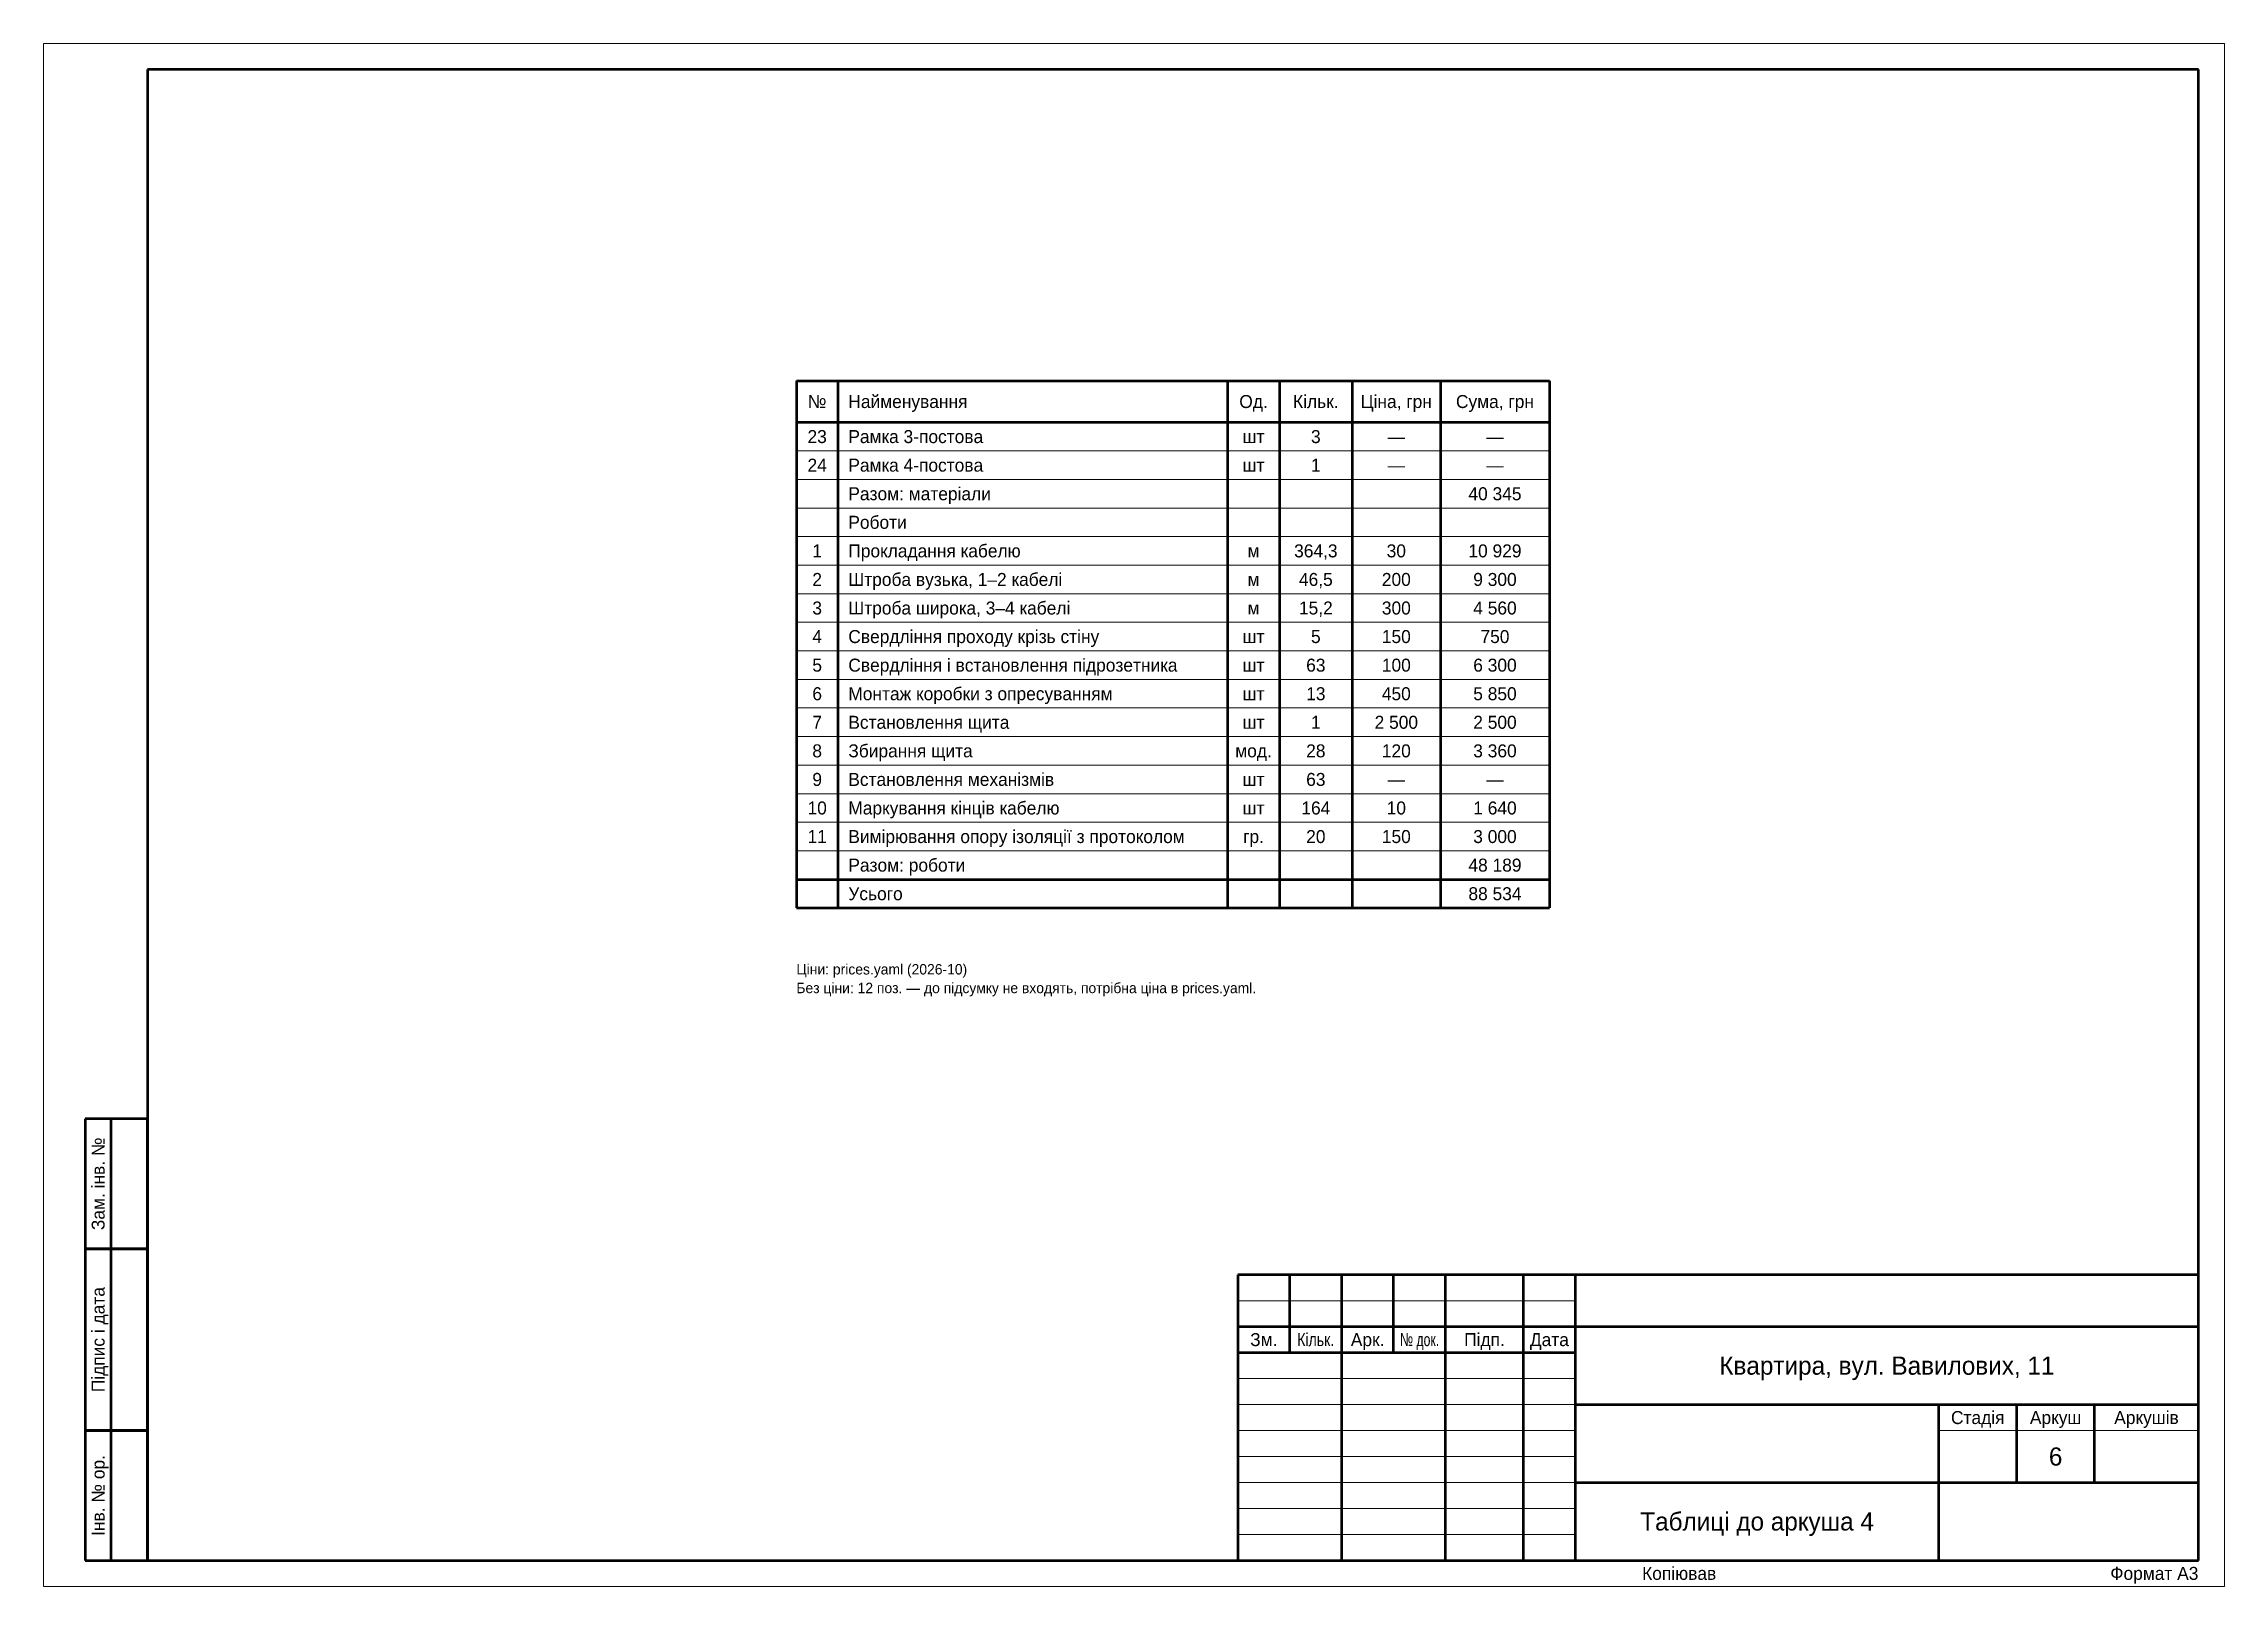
# Paper-space layout '06 Проводка (продовження)' of a CAD drawing. Header units: millimetres. Extents: x 0 to 420, y 0 to 297.
import ezdxf
from ezdxf.enums import TextEntityAlignment as Align

# ---------------------------------------------------------------- set-up
doc = ezdxf.new("R2010")
doc.units = ezdxf.units.MM
doc.layers.add('A-SHEET', color=7, linetype='Continuous')
doc.layers.add('A-TEXT', color=7, linetype='Continuous')
doc.styles.add('PLEX_LIGHT', font='IBMPlexSans-Light.ttf')

# ---------------------------------------------------------------- blocks, each defined once
blk = doc.blocks.new('STAMP_F3')
at = {"lineweight": 50}
for p, q in [((185, 55), (0, 55)), ((0, 55), (0, 0)), ((10, 40), (10, 55)), ((20, 40), (20, 55)), ((30, 40), (30, 55)), ((40, 40), (40, 55)), ((55, 40), (55, 55)), ((65, 0), (65, 55)), ((185, 0), (185, 55)), ((0, 45), (65, 45)), ((65, 45), (185, 45)), ((0, 40), (65, 40)), ((20, 0), (20, 40)), ((40, 0), (40, 40)), ((55, 0), (55, 40)), ((65, 30), (185, 30)), ((135, 0), (135, 30)), ((150, 15), (150, 30)), ((165, 15), (165, 30)), ((65, 15), (185, 15)), ((0, 0), (185, 0))]:
    blk.add_line(p, q, dxfattribs=at)
at = {"lineweight": 18}
for p, q in [((0, 50), (65, 50)), ((0, 35), (65, 35)), ((0, 30), (65, 30)), ((0, 25), (65, 25)), ((135, 25), (185, 25)), ((0, 20), (65, 20)), ((0, 15), (65, 15)), ((0, 10), (65, 10)), ((0, 5), (65, 5))]:
    blk.add_line(p, q, dxfattribs=at)
at = {"style": 'PLEX_LIGHT'}
for s, p in [('Зм.', (5, 42.5)), ('Арк.', (25, 42.5)), ('Підп.', (47.5, 42.5)), ('Дата', (60, 42.5)), ('Стадія', (142.5, 27.5)), ('Аркуш', (157.5, 27.5)), ('Аркушів', (175, 27.5))]:
    blk.add_text(s, height=2.5, dxfattribs=at).set_placement(p, align=Align.MIDDLE_CENTER)
for s, width, p in [('Кільк.', 0.81045, (15, 42.5)), ('№ док.', 0.701948, (35, 42.5))]:
    blk.add_text(s, height=2.5, dxfattribs=dict(at, width=width)).set_placement(p, align=Align.MIDDLE_CENTER)
for tag, height, p in [('CODE', 5, (125, 50)), ('DATE1', 2.5, (60, 37.5)), ('OBJECT', 3.5, (125, 37.5)), ('DATE2', 2.5, (60, 32.5)), ('OBJECT_2', 3.5, (125, 31.9)), ('DATE3', 2.5, (60, 27.5)), ('DATE4', 2.5, (60, 22.5)), ('BUILDING', 3.5, (100, 22.5)), ('STAGE', 3.5, (142.5, 20)), ('SHEET', 3.5, (157.5, 20)), ('SHEETS', 3.5, (175, 20)), ('DATE5', 2.5, (60, 17.5)), ('BUILDING_2', 3.5, (100, 16.9)), ('DATE6', 2.5, (60, 12.5)), ('DATE7', 2.5, (60, 7.5)), ('IMAGE', 3.5, (100, 7.5)), ('ORG', 2.5, (160, 7.5)), ('ORG_2', 2.5, (160, 3.5)), ('DATE8', 2.5, (60, 2.5)), ('IMAGE_2', 3.5, (100, 1.9))]:
    blk.add_attdef(tag, text='', height=height, dxfattribs=at).set_placement(p, align=Align.MIDDLE_CENTER)
for tag, p in [('ROLE1', (1, 37.5)), ('NAME1', (21, 37.5)), ('ROLE2', (1, 32.5)), ('NAME2', (21, 32.5)), ('ROLE3', (1, 27.5)), ('NAME3', (21, 27.5)), ('ROLE4', (1, 22.5)), ('NAME4', (21, 22.5)), ('ROLE5', (1, 17.5)), ('NAME5', (21, 17.5)), ('ROLE6', (1, 12.5)), ('NAME6', (21, 12.5)), ('ROLE7', (1, 7.5)), ('NAME7', (21, 7.5)), ('ROLE8', (1, 2.5)), ('NAME8', (21, 2.5))]:
    blk.add_attdef(tag, text='', height=2.5, dxfattribs=at).set_placement(p, align=Align.MIDDLE_LEFT)

psp = doc.layouts.new('06 Проводка (продовження)')

# ---------------------------------------------------------------- linework, layer by layer
at = {"layer": 'A-SHEET', "lineweight": 18}
for p, q in [((420, 297), (0, 297)), ((0, 297), (0, 0)), ((420, 0), (420, 297)), ((144.98, 218.6), (290.02, 218.6)), ((144.98, 213.1), (290.02, 213.1)), ((144.98, 207.6), (290.02, 207.6)), ((144.98, 202.1), (290.02, 202.1)), ((144.98, 196.6), (290.02, 196.6)), ((144.98, 191.1), (290.02, 191.1)), ((144.98, 185.6), (290.02, 185.6)), ((144.98, 180.1), (290.02, 180.1)), ((144.98, 174.6), (290.02, 174.6)), ((144.98, 169.1), (290.02, 169.1)), ((144.98, 163.6), (290.02, 163.6)), ((144.98, 158.1), (290.02, 158.1)), ((144.98, 152.6), (290.02, 152.6)), ((144.98, 147.1), (290.02, 147.1)), ((144.98, 141.6), (290.02, 141.6)), ((0, 0), (420, 0))]:
    psp.add_line(p, q, dxfattribs=at)
at = {"layer": 'A-SHEET', "lineweight": 50}
for p, q in [((415, 292), (20, 292)), ((20, 292), (20, 5)), ((415, 5), (415, 292)), ((144.98, 232.1), (290.02, 232.1)), ((144.98, 232.1), (144.98, 130.6)), ((152.98, 232.1), (152.98, 130.6)), ((228.02, 232.1), (228.02, 130.6)), ((238.02, 232.1), (238.02, 130.6)), ((252.02, 232.1), (252.02, 130.6)), ((269.02, 232.1), (269.02, 130.6)), ((290.02, 232.1), (290.02, 130.6)), ((144.98, 224.1), (290.02, 224.1)), ((144.98, 136.1), (290.02, 136.1)), ((144.98, 130.6), (290.02, 130.6)), ((20, 90), (8, 90)), ((8, 90), (8, 65)), ((13, 65), (13, 90)), ((20, 65), (20, 90)), ((20, 65), (8, 65)), ((8, 65), (8, 30)), ((8, 65), (20, 65)), ((13, 30), (13, 65)), ((20, 30), (20, 65)), ((20, 30), (8, 30)), ((8, 30), (8, 5)), ((8, 30), (20, 30)), ((13, 5), (13, 30)), ((20, 5), (20, 30)), ((8, 5), (20, 5)), ((20, 5), (415, 5))]:
    psp.add_line(p, q, dxfattribs=at)

# ---------------------------------------------------------------- block references
at = {"layer": 'A-SHEET'}
psp.add_blockref('STAMP_F3', (230, 5), dxfattribs=at).add_auto_attribs({'OBJECT': 'Квартира, вул. Вавилових, 11', 'IMAGE': 'Таблиці до аркуша 4', 'SHEET': '6'})

# ---------------------------------------------------------------- texts
at = {"layer": 'A-SHEET', "style": 'PLEX_LIGHT'}
for s, p in [('Зам. інв. №', (10.5, 77.5)), ('Підпис і дата', (10.5, 47.5)), ('Інв. № ор.', (10.5, 17.5))]:
    psp.add_text(s, height=2.5, rotation=90, dxfattribs=at).set_placement(p, align=Align.MIDDLE_CENTER)
psp.add_text('Копіював', height=2.5, dxfattribs=at).set_placement((315, 2.5), align=Align.MIDDLE_CENTER)
psp.add_text('Формат A3', height=2.5, dxfattribs=at).set_placement((415, 2.5), align=Align.MIDDLE_RIGHT)
at = {"layer": 'A-TEXT', "style": 'PLEX_LIGHT'}
for s, p in [('№', (148.98, 228.1)), ('Од.', (233.02, 228.1)), ('Кільк.', (245.02, 228.1)), ('Ціна, грн', (260.52, 228.1)), ('Сума, грн', (279.52, 228.1)), ('23', (148.98, 221.35)), ('3', (245.02, 221.35)), ('шт', (233.02, 221.35)), ('—', (260.52, 221.35)), ('—', (279.52, 221.35)), ('24', (148.98, 215.85)), ('шт', (233.02, 215.85)), ('1', (245.02, 215.85)), ('—', (260.52, 215.85)), ('—', (279.52, 215.85)), ('40 345', (279.52, 210.35)), ('1', (148.98, 199.35)), ('м', (233.02, 199.35)), ('364,3', (245.02, 199.35)), ('30', (260.52, 199.35)), ('10 929', (279.52, 199.35)), ('2', (148.98, 193.85)), ('м', (233.02, 193.85)), ('46,5', (245.02, 193.85)), ('200', (260.52, 193.85)), ('9 300', (279.52, 193.85)), ('3', (148.98, 188.35)), ('м', (233.02, 188.35)), ('15,2', (245.02, 188.35)), ('300', (260.52, 188.35)), ('4 560', (279.52, 188.35)), ('4', (148.98, 182.85)), ('шт', (233.02, 182.85)), ('5', (245.02, 182.85)), ('150', (260.52, 182.85)), ('750', (279.52, 182.85)), ('5', (148.98, 177.35)), ('шт', (233.02, 177.35)), ('63', (245.02, 177.35)), ('100', (260.52, 177.35)), ('6 300', (279.52, 177.35)), ('6', (148.98, 171.85)), ('шт', (233.02, 171.85)), ('13', (245.02, 171.85)), ('450', (260.52, 171.85)), ('5 850', (279.52, 171.85)), ('7', (148.98, 166.35)), ('шт', (233.02, 166.35)), ('1', (245.02, 166.35)), ('2 500', (260.52, 166.35)), ('2 500', (279.52, 166.35)), ('8', (148.98, 160.85)), ('мод.', (233.02, 160.85)), ('28', (245.02, 160.85)), ('120', (260.52, 160.85)), ('3 360', (279.52, 160.85)), ('9', (148.98, 155.35)), ('шт', (233.02, 155.35)), ('63', (245.02, 155.35)), ('—', (260.52, 155.35)), ('—', (279.52, 155.35)), ('10', (148.98, 149.85)), ('шт', (233.02, 149.85)), ('164', (245.02, 149.85)), ('10', (260.52, 149.85)), ('1 640', (279.52, 149.85)), ('11', (148.98, 144.35)), ('гр.', (233.02, 144.35)), ('20', (245.02, 144.35)), ('150', (260.52, 144.35)), ('3 000', (279.52, 144.35)), ('48 189', (279.52, 138.85)), ('88 534', (279.52, 133.35))]:
    psp.add_text(s, height=2.5, dxfattribs=at).set_placement(p, align=Align.MIDDLE_CENTER)
for s, height, p in [('Найменування', 2.5, (154.98, 228.1)), ('Рамка 3-постова', 2.5, (154.98, 221.35)), ('Рамка 4-постова', 2.5, (154.98, 215.85)), ('Разом: матеріали', 2.5, (154.98, 210.35)), ('Роботи', 2.5, (154.98, 204.85)), ('Прокладання кабелю', 2.5, (154.98, 199.35)), ('Штроба вузька, 1–2 кабелі', 2.5, (154.98, 193.85)), ('Штроба широка, 3–4 кабелі', 2.5, (154.98, 188.35)), ('Свердління проходу крізь стіну', 2.5, (154.98, 182.85)), ('Свердління і встановлення підрозетника', 2.5, (154.98, 177.35)), ('Монтаж коробки з опресуванням', 2.5, (154.98, 171.85)), ('Встановлення щита', 2.5, (154.98, 166.35)), ('Збирання щита', 2.5, (154.98, 160.85)), ('Встановлення механізмів', 2.5, (154.98, 155.35)), ('Маркування кінців кабелю', 2.5, (154.98, 149.85)), ('Вимірювання опору ізоляції з протоколом', 2.5, (154.98, 144.35)), ('Разом: роботи', 2.5, (154.98, 138.85)), ('Усього', 2.5, (154.98, 133.35)), ('Ціни: prices.yaml (2026-10)', 2, (144.98, 118.8)), ('Без ціни: 12 поз. — до підсумку не входять, потрібна ціна в prices.yaml.', 2, (144.98, 115.2))]:
    psp.add_text(s, height=height, dxfattribs=at).set_placement(p, align=Align.MIDDLE_LEFT)

doc.saveas('drawing.dxf')
